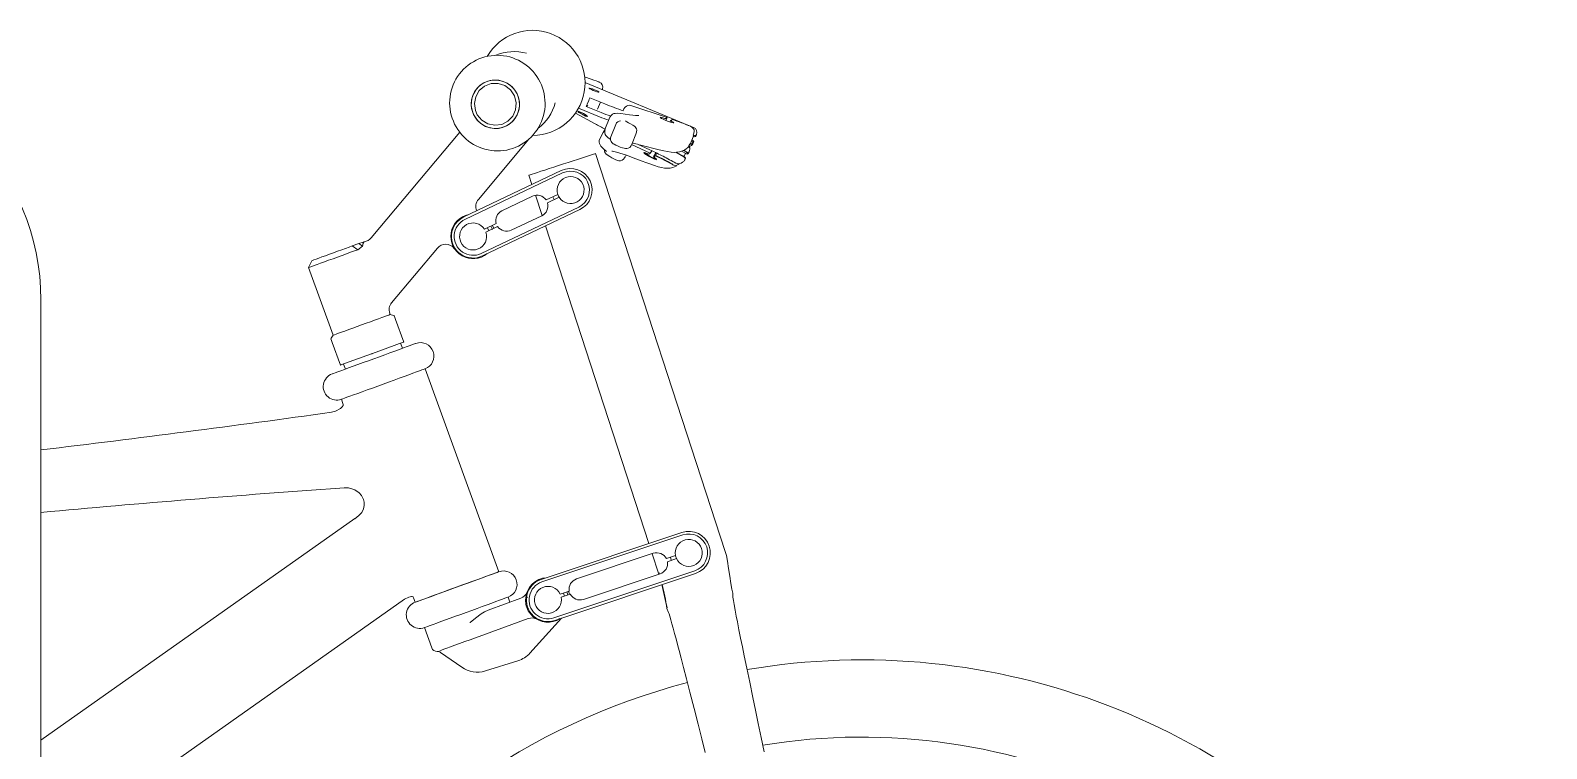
# Model space of a CAD drawing. Header units: inches. Extents: x -27 to 495, y -3 to 144.
# Drawn here: x 351.54 to 379.62, y 125.57 to 138.88 of the extents above; entities that cross this region are included whole.
import ezdxf

# ---------------------------------------------------------------- set-up
doc = ezdxf.new("R2010")
doc.units = ezdxf.units.IN
doc.layers.add('ZANO_R', color=7, linetype='Continuous', lineweight=0)

msp = doc.modelspace()

# ---------------------------------------------------------------- linework, layer by layer
at = {"layer": 'ZANO_R'}
for p, q in [((361.80217, 138.01944), (361.92412, 137.97606)), ((363.82228, 137.0815), (361.82345, 137.90692)), ((361.89842, 137.63032), (362.17655, 137.51892)), ((362.1296, 137.78049), (362.13476, 137.79499)), ((361.63094, 137.34603), (361.99668, 137.14808)), ((361.68756, 137.43608), (362.08156, 137.27826)), ((361.83389, 137.46879), (361.86349, 137.48588)), ((362.11202, 137.35738), (361.83389, 137.46879)), ((361.87894, 137.58357), (361.85129, 137.51434)), ((362.09611, 137.55114), (362.04422, 137.42124)), ((362.53219, 137.42707), (362.51928, 137.39477)), ((362.66006, 137.48891), (363.32981, 137.26468)), ((362.27217, 137.27183), (362.17999, 137.04107)), ((362.27464, 137.27085), (362.27497, 137.27216)), ((362.37957, 137.13866), (362.28739, 136.9079)), ((363.32981, 137.26468), (363.30458, 137.24894)), ((363.30826, 137.21073), (363.32981, 137.26468)), ((363.39632, 137.21058), (363.38484, 137.18185)), ((363.39682, 137.21114), (363.42854, 137.23094)), ((363.76329, 137.10315), (363.76866, 137.10095)), ((359.4913, 136.99222), (357.85096, 135.03734)), ((359.83589, 135.74993), (360.77181, 136.86532)), ((362.14901, 136.99028), (362.08386, 136.87009)), ((362.08602, 136.86893), (362.08643, 136.87041)), ((362.18249, 137.05221), (362.149, 136.99027)), ((362.18296, 137.04133), (362.18261, 137.04003)), ((362.28397, 136.90804), (362.28574, 136.89915)), ((362.66982, 136.75498), (362.762, 136.98574)), ((363.82379, 136.93651), (363.76363, 136.78592)), ((363.76541, 136.79037), (363.79317, 136.77897)), ((363.77923, 136.82498), (363.807, 136.81359)), ((363.79317, 136.77897), (363.807, 136.81359)), ((363.807, 136.81359), (363.82558, 136.82431)), ((363.81245, 136.79044), (363.82627, 136.82505)), ((363.81517, 136.94107), (363.82807, 136.97338)), ((363.81517, 136.94107), (363.81531, 136.94116)), ((363.81611, 136.91729), (363.84387, 136.90589)), ((363.84387, 136.90589), (363.8577, 136.9405)), ((363.86245, 136.91662), (363.84387, 136.90589)), ((363.85061, 136.93641), (363.8577, 136.9405)), ((363.86315, 136.91736), (363.86245, 136.91662)), ((363.86315, 136.91736), (363.87697, 136.95197)), ((364.40615, 129.2301), (362.00636, 136.59919)), ((362.54248, 136.51741), (362.55514, 136.54077)), ((362.55733, 136.5446), (362.5698, 136.56766)), ((362.6732, 136.76344), (363.01978, 136.60327)), ((362.79483, 136.76764), (363.01175, 136.6674)), ((363.01978, 136.60327), (362.99449, 136.58739)), ((363.04588, 136.65144), (363.01978, 136.60327)), ((363.02362, 136.60993), (363.02328, 136.60973)), ((363.02343, 136.61002), (363.02362, 136.60993)), ((363.04603, 136.65137), (363.02362, 136.60993)), ((363.12252, 136.6146), (363.08137, 136.53868)), ((363.08183, 136.53915), (363.11363, 136.55912)), ((363.11363, 136.55912), (363.13931, 136.6065)), ((363.59759, 136.56287), (363.49254, 136.62131)), ((363.59974, 136.56675), (363.5009, 136.62153)), ((363.59885, 136.64101), (363.6999, 136.58511)), ((363.6449, 136.65017), (363.63322, 136.65666)), ((363.64701, 136.65416), (363.63787, 136.65922)), ((363.64259, 136.54118), (363.67412, 136.59937)), ((363.6426, 136.54117), (363.67408, 136.59939)), ((363.65661, 136.48096), (363.67434, 136.51374)), ((363.6631, 136.67468), (363.69456, 136.69431)), ((363.6999, 136.58511), (363.71848, 136.59583)), ((363.71913, 136.59647), (363.73687, 136.6292)), ((363.7488, 136.77493), (363.73589, 136.74262)), ((363.73687, 136.6292), (363.73871, 136.63278)), ((363.73871, 136.63278), (363.73933, 136.63393)), ((363.74392, 136.72612), (363.74083, 136.72441)), ((363.74392, 136.72612), (363.76958, 136.74093)), ((363.74894, 136.77501), (363.7488, 136.77493)), ((363.78608, 136.77488), (363.79317, 136.77897)), ((359.5653, 135.4243), (361.37126, 136.28368)), ((361.39274, 136.23853), (359.58679, 135.37915)), ((363.43111, 136.39449), (363.4362, 136.39168)), ((363.46425, 136.43676), (363.49153, 136.42167)), ((363.53909, 136.3958), (363.53926, 136.3959)), ((363.59049, 136.42267), (363.61615, 136.43749)), ((363.65407, 136.47644), (363.65469, 136.47758)), ((363.65462, 136.47746), (363.65661, 136.48096)), ((360.77025, 136.19664), (360.82635, 136.02438)), ((360.27204, 135.53911), (360.8364, 135.80767)), ((360.89139, 135.82467), (361.01368, 135.44915)), ((361.30613, 135.84293), (361.088, 135.73913)), ((361.33191, 135.78875), (361.11378, 135.68495)), ((361.21536, 135.79974), (361.24114, 135.74556)), ((359.88757, 134.74707), (361.69352, 135.60645)), ((361.71501, 135.5613), (359.90906, 134.70192)), ((361.00827, 135.44648), (360.44391, 135.17792)), ((360.16653, 135.30064), (359.9484, 135.19684)), ((360.19231, 135.24647), (359.97418, 135.14266)), ((360.03083, 135.16999), (360.00517, 135.22386)), ((360.09661, 135.19393), (360.06861, 135.25405)), ((360.09578, 135.26698), (360.12156, 135.2128)), ((361.07616, 135.2573), (362.99132, 129.37637)), ((357.49806, 134.88664), (357.62068, 134.93127)), ((357.49806, 134.88664), (357.60044, 134.81749)), ((357.68798, 134.88482), (357.60044, 134.81749)), ((357.68798, 134.88482), (357.62068, 134.93127)), ((358.2284, 133.83419), (359.07791, 134.84661)), ((356.74813, 134.61369), (356.68836, 134.48552)), ((356.68836, 134.48552), (357.14463, 133.23193)), ((351.73302, 106.64165), (351.73302, 133.88574)), ((358.20178, 133.6167), (358.19389, 133.63838)), ((358.26569, 133.59973), (358.20178, 133.6167)), ((358.30129, 133.52605), (358.45408, 133.10625)), ((357.14463, 133.23193), (357.10578, 133.17671)), ((357.10797, 133.17519), (357.10799, 133.17516)), ((357.27947, 132.67873), (357.12667, 133.09852)), ((357.28886, 132.68214), (357.85738, 132.88907)), ((357.87617, 132.89591), (358.44469, 133.10283)), ((358.42955, 132.9909), (358.39535, 133.08487)), ((358.45408, 133.10625), (358.44469, 133.10283)), ((357.3382, 132.7001), (357.3724, 132.60613)), ((360.21532, 128.85207), (358.84723, 132.61084)), ((357.29674, 132.04651), (357.32605, 131.96599)), ((357.54751, 129.83555), (351.73302, 125.73553)), ((360.99659, 128.7106), (363.60513, 129.58124)), ((363.62096, 129.53381), (361.01241, 128.66317)), ((363.0756, 129.19365), (361.65276, 128.71876)), ((363.05325, 129.1862), (363.17066, 128.82567)), ((363.31698, 129.095), (363.48684, 129.15169)), ((363.33598, 129.03809), (363.50584, 129.09478)), ((361.23403, 127.99918), (363.84257, 128.86982)), ((363.8584, 128.82239), (361.24986, 127.95175)), ((361.77939, 128.33934), (363.20223, 128.81423)), ((363.17005, 128.82755), (363.17681, 128.80574)), ((363.18195, 128.83143), (363.18873, 128.80972)), ((358.63505, 128.36952), (358.66482, 128.28774)), ((360.01524, 128.14074), (360.61894, 128.36047)), ((360.42053, 128.28825), (360.38633, 128.38222)), ((360.70861, 128.32808), (360.71336, 128.37775)), ((360.74317, 128.37436), (360.71336, 128.37775)), ((361.34915, 128.43821), (361.51901, 128.4949)), ((361.36815, 128.3813), (361.53801, 128.43799)), ((364.54589, 128.45606), (364.54866, 128.4284)), ((351.73302, 123.59421), (358.46796, 128.34328)), ((360.71357, 128.25467), (360.70861, 128.32808)), ((360.80362, 128.06704), (360.76023, 128.12647)), ((363.35819, 128.09787), (363.3283, 128.1741)), ((358.83583, 127.81789), (358.97264, 127.44201)), ((360.75575, 127.98459), (359.78209, 127.63021)), ((361.37391, 127.99316), (360.79117, 127.34628)), ((360.83919, 128.03205), (360.80362, 128.06704)), ((360.83919, 128.03205), (360.84937, 128.04277)), ((359.5276, 127.08267), (359.13469, 127.35846)), ((360.56883, 127.2037), (359.96401, 127.01467))]:
    msp.add_line(p, q, dxfattribs=at)
at = {"layer": 'ZANO_R', "flags": 128}
for points in [[(360.51099, 137.77245), (360.55212, 137.70305), (360.58033, 137.62749), (360.59469, 137.5482), (360.59476, 137.46772), (360.58053, 137.38865), (360.55245, 137.31352), (360.51143, 137.24475), (360.45879, 137.18454), (360.39621, 137.13485), (360.32572, 137.09725), (360.24958, 137.07297), (360.17022, 137.06277), (360.09021, 137.067), (360.01212, 137.0855), (359.93845, 137.1177), (359.87157, 137.16255), (359.81364, 137.21861), (359.76651, 137.28407), (359.7317, 137.35685), (359.71033, 137.43459), (359.70309, 137.5148), (359.7102, 137.5949), (359.73144, 137.67231), (359.76613, 137.74455), (359.81315, 137.8093), (359.87099, 137.86447), (359.93779, 137.90829), (360.01141, 137.93936), (360.08947, 137.95667), (360.16947, 137.95966), (360.24884, 137.94825), (360.32503, 137.9228), (360.39559, 137.88412), (360.45825, 137.83346), (360.51099, 137.77245)], [(360.53572, 137.73418), (360.48935, 137.80019), (360.43206, 137.85691), (360.36569, 137.90253), (360.29239, 137.93557), (360.21451, 137.95498), (360.13455, 137.96013), (360.05507, 137.95086), (359.97864, 137.92746), (359.90772, 137.89069), (359.84457, 137.84173), (359.79124, 137.78215), (359.74942, 137.71387), (359.72048, 137.63908), (359.70534, 137.56018), (359.70448, 137.47972), (359.71794, 137.40027), (359.74527, 137.32439), (359.78561, 137.25453), (359.83765, 137.19291), (359.89973, 137.14154), (359.96984, 137.10205), (360.04574, 137.07571), (360.12498, 137.06338), (360.20502, 137.06545), (360.28329, 137.08185), (360.35726, 137.11206), (360.42457, 137.1551), (360.48305, 137.20959), (360.53081, 137.27378), (360.56633, 137.3456), (360.58847, 137.42276), (360.5965, 137.50276), (360.59018, 137.58304), (360.5697, 137.66101), (360.53572, 137.73418)], [(361.82342, 137.90685), (361.82248, 137.9073), (361.82054, 137.90768), (361.82037, 137.90753)], [(361.92412, 137.97606), (361.97215, 137.95897), (362.01403, 137.94408), (362.04649, 137.93253), (362.06703, 137.92522), (362.07406, 137.92272)], [(359.81534, 137.31827), (359.89842, 137.21753), (360.00985, 137.1499), (360.13697, 137.12267), (360.26669, 137.13941), (360.3816, 137.19775), (360.47164, 137.2923), (360.52439, 137.4102), (360.53565, 137.54072), (360.50293, 137.66794), (360.43117, 137.77632), (360.32651, 137.856), (360.20331, 137.89616), (360.07246, 137.89332), (359.95146, 137.84717), (359.85257, 137.76332), (359.7874, 137.65112), (359.76275, 137.52324), (359.78195, 137.39296), (359.81534, 137.31827)], [(362.06671, 137.73715), (362.05511, 137.73737), (362.03129, 137.7433), (361.99886, 137.75403), (361.96278, 137.76794), (361.92852, 137.78291), (361.90131, 137.79666), (361.88528, 137.80709), (361.88289, 137.81261), (361.89448, 137.8124), (361.91831, 137.80647), (361.95073, 137.79573), (361.98682, 137.78182), (362.02107, 137.76686), (362.04829, 137.75311), (362.06431, 137.74268), (362.06671, 137.73715)], [(361.85432, 137.28404), (361.84309, 137.28505), (361.82033, 137.29324), (361.78949, 137.30735), (361.75527, 137.32525), (361.72288, 137.34421), (361.69725, 137.36133), (361.68229, 137.37402), (361.68026, 137.38034), (361.69149, 137.37933), (361.71425, 137.37115), (361.74509, 137.35703), (361.77931, 137.33913), (361.8117, 137.32018), (361.83733, 137.30305), (361.85229, 137.29037), (361.85432, 137.28404)], [(362.8073, 137.30153), (362.80701, 137.30152), (362.79777, 137.30082), (362.77777, 137.30089), (362.74503, 137.30301), (362.69802, 137.30822), (362.63498, 137.31728), (362.55486, 137.32976), (362.47328, 137.34078), (362.40709, 137.34504), (362.36931, 137.3426), (362.34671, 137.33762), (362.32027, 137.32595), (362.29566, 137.30614), (362.27657, 137.27781), (362.27506, 137.27214)], [(362.53219, 137.42707), (362.54804, 137.45398), (362.55342, 137.46013)], [(362.76027, 136.98595), (362.76576, 136.99848), (362.76848, 137.03037), (362.76305, 137.05639), (362.75306, 137.07713), (362.74092, 137.09293), (362.72849, 137.10451), (362.71626, 137.11343), (362.69779, 137.1246), (362.65533, 137.14712), (362.61588, 137.16836), (362.58711, 137.18495), (362.56843, 137.19719), (362.55835, 137.20489), (362.55755, 137.20557)], [(363.26783, 137.25639), (363.23546, 137.26577), (363.21356, 137.26986), (363.20452, 137.26822), (363.20935, 137.26103), (363.22751, 137.24908), (363.25701, 137.23368), (363.29461, 137.21653), (363.33619, 137.19949), (363.37718, 137.18444), (363.41308, 137.17305), (363.43996, 137.16654), (363.45487, 137.16564), (363.45616, 137.17045), (363.4437, 137.18044), (363.41886, 137.19451)], [(363.39682, 137.21114), (363.39625, 137.21028), (363.39667, 137.20902), (363.39809, 137.20739), (363.40047, 137.2054), (363.40379, 137.20309), (363.408, 137.20047), (363.41304, 137.1976), (363.41886, 137.19451)], [(362.08663, 136.87033), (362.07492, 136.84036), (362.07308, 136.80869), (362.07853, 136.78169), (362.08855, 136.75852), (362.10277, 136.73662), (362.12509, 136.71092), (362.16231, 136.67579), (362.18673, 136.65303), (362.20003, 136.63979), (362.20568, 136.63352), (362.2056, 136.63368)], [(362.18287, 137.04135), (362.17479, 137.01099), (362.17657, 136.97961), (362.18498, 136.95389), (362.19722, 136.93279), (362.21289, 136.91395), (362.23561, 136.89323), (362.27409, 136.86489), (362.2815, 136.85958)], [(362.28842, 136.9082), (362.28093, 136.88286), (362.28166, 136.85311), (362.29341, 136.8203), (362.30486, 136.80394), (362.31803, 136.79089), (362.33096, 136.78126), (362.34814, 136.77103), (362.38142, 136.75448), (362.42198, 136.73663), (362.4506, 136.72518)], [(360.77025, 136.19664), (360.77684, 136.19879), (360.79646, 136.20517), (360.82869, 136.21567), (360.87285, 136.23005), (360.928, 136.24801), (360.99296, 136.26916), (361.06634, 136.29306), (361.14658, 136.31919), (361.23198, 136.347), (361.32071, 136.3759), (361.41088, 136.40526), (361.50057, 136.43447), (361.58786, 136.4629), (361.67091, 136.48994), (361.74793, 136.51503), (361.81728, 136.53761), (361.87749, 136.55722), (361.92728, 136.57343), (361.96558, 136.58591), (361.99157, 136.59437), (362.00471, 136.59865), (362.00636, 136.59919)], [(362.16901, 136.66955), (362.17004, 136.64598), (362.17888, 136.61993), (362.18938, 136.60298), (362.2013, 136.58948), (362.21456, 136.57789), (362.23623, 136.56231), (362.26972, 136.54131), (362.30923, 136.51875), (362.33324, 136.50613)], [(362.30646, 136.64188), (362.30696, 136.64186), (362.31653, 136.64122), (362.33672, 136.63827), (362.36891, 136.63151), (362.41581, 136.61896), (362.47067, 136.60194), (362.54014, 136.57835), (362.62636, 136.54727), (362.73528, 136.50658), (362.88523, 136.4501), (362.9165, 136.43869)], [(362.33324, 136.50613), (362.34496, 136.49997), (362.38101, 136.48298), (362.41559, 136.46982), (362.43779, 136.46496), (362.46997, 136.46559), (362.49981, 136.47565), (362.52524, 136.49445), (362.54127, 136.51739)], [(362.4506, 136.72518), (362.46417, 136.71975), (362.50305, 136.70592), (362.53792, 136.69571), (362.55918, 136.69175), (362.58292, 136.69126), (362.61217, 136.69803), (362.63818, 136.71294), (362.66005, 136.73681), (362.66809, 136.75519)], [(362.95928, 136.59814), (362.92842, 136.61073), (362.90742, 136.61675), (362.89858, 136.61552), (362.90287, 136.60719), (362.91982, 136.59266), (362.94757, 136.57354), (362.98308, 136.55192), (363.02245, 136.53018), (363.06136, 136.51069), (363.09554, 136.49561), (363.12123, 136.48657), (363.13563, 136.48458), (363.13714, 136.48986), (363.12561, 136.50182), (363.10229, 136.51915)], [(362.94356, 136.7278), (363.08269, 136.69148), (363.18403, 136.66635), (363.26902, 136.6471), (363.33979, 136.63343), (363.40625, 136.62413), (363.46078, 136.62045), (363.51283, 136.62185), (363.56329, 136.62988), (363.59963, 136.64126), (363.63033, 136.65506), (363.65605, 136.66925), (363.66309, 136.67375)], [(363.08183, 136.53915), (363.08123, 136.53822), (363.08158, 136.5368), (363.08286, 136.53488), (363.08506, 136.53251), (363.08815, 136.52971), (363.09209, 136.52652), (363.09682, 136.52299), (363.10229, 136.51915)], [(363.71907, 136.71668), (363.72738, 136.71846), (363.74392, 136.72612)], [(362.9165, 136.43869), (363.00857, 136.40511), (363.0944, 136.37589), (363.16662, 136.35391), (363.22824, 136.33854), (363.28493, 136.32874), (363.33786, 136.32496), (363.39016, 136.32848), (363.43895, 136.34071), (363.46997, 136.35386), (363.49576, 136.36764), (363.50678, 136.37463)], [(363.54013, 136.4016), (363.54691, 136.40496), (363.5524, 136.40995)], [(361.30613, 135.84293), (361.32015, 135.80944), (361.33191, 135.78875)], [(357.60044, 134.81749), (357.53807, 134.79479), (357.46762, 134.76914), (357.39086, 134.74121), (357.30972, 134.71167), (357.22624, 134.68129), (357.14253, 134.65082), (357.0607, 134.62104), (356.98279, 134.59268), (356.91078, 134.56647), (356.84648, 134.54307), (356.79151, 134.52306), (356.74725, 134.50695), (356.71481, 134.49514), (356.69501, 134.48794), (356.68836, 134.48552)], [(356.74813, 134.61369), (356.74982, 134.6143), (356.76327, 134.6192), (356.78975, 134.62884), (356.82844, 134.64292), (356.87814, 134.66101), (356.9373, 134.68254), (357.00409, 134.70685), (357.07642, 134.73318), (357.15206, 134.76071), (357.22865, 134.78859), (357.30382, 134.81594), (357.37522, 134.84193), (357.44065, 134.86574), (357.49806, 134.88664)], [(357.62068, 134.93127), (357.63909, 134.93797), (357.68144, 134.95339), (357.69978, 134.96006), (357.69978, 134.96006)], [(357.7212, 134.96521), (357.72128, 134.96528), (357.72052, 134.96467), (357.71808, 134.96261), (357.71418, 134.95875), (357.70972, 134.95321), (357.70538, 134.9461), (357.70272, 134.94029), (357.69957, 134.93177), (357.69863, 134.92859), (357.69745, 134.92382), (357.69596, 134.91725), (357.6957, 134.91596), (357.69325, 134.90386), (357.68798, 134.88482)], [(357.72128, 134.96528), (357.71053, 134.96267), (357.69978, 134.96006)], [(357.14463, 133.23193), (357.15114, 133.23429), (357.1705, 133.24134), (357.20224, 133.25289), (357.24558, 133.26867), (357.29945, 133.28827), (357.36252, 133.31123), (357.43324, 133.33697), (357.50987, 133.36486), (357.59052, 133.39422), (357.67321, 133.42431), (357.75589, 133.45441), (357.83655, 133.48376), (357.91318, 133.51165), (357.9839, 133.53739), (358.04697, 133.56035), (358.10084, 133.57996), (358.14417, 133.59573), (358.17591, 133.60728), (358.19528, 133.61433), (358.20178, 133.6167)], [(358.26554, 133.59917), (358.26537, 133.59969), (358.26544, 133.59948)], [(358.27903, 133.58721), (358.28016, 133.58411), (358.28775, 133.56326), (358.30129, 133.52605)], [(357.12667, 133.09852), (357.1133, 133.13528), (357.10554, 133.15659), (357.10539, 133.15699)], [(357.12573, 132.51635), (357.13236, 132.51877), (357.15215, 132.52597), (357.18474, 132.53783), (357.22959, 132.55415), (357.28593, 132.57466), (357.3528, 132.599), (357.42904, 132.62674), (357.51335, 132.65743), (357.6043, 132.69054), (357.70033, 132.72549), (357.79979, 132.76169), (357.90098, 132.79852), (358.00217, 132.83535), (358.10163, 132.87155), (358.19765, 132.9065), (358.2886, 132.9396), (358.37292, 132.97029), (358.44916, 132.99804), (358.51602, 133.02238), (358.57236, 133.04288), (358.61721, 133.05921), (358.64981, 133.07107), (358.66959, 133.07827), (358.67622, 133.08069)], [(357.87617, 132.89591), (357.87397, 132.8951), (357.87164, 132.89426), (357.86923, 132.89338), (357.86678, 132.89249), (357.86432, 132.89159), (357.86191, 132.89072), (357.85958, 132.88987), (357.85738, 132.88907)], [(357.28886, 132.68214), (357.28682, 132.6814), (357.28497, 132.68073), (357.28335, 132.68014), (357.28199, 132.67964), (357.2809, 132.67925), (357.28011, 132.67896), (357.27963, 132.67878), (357.27947, 132.67873)], [(357.29674, 132.04651), (357.30337, 132.04892), (357.32316, 132.05612), (357.35575, 132.06798), (357.4006, 132.08431), (357.45694, 132.10481), (357.52381, 132.12915), (357.60005, 132.1569), (357.68436, 132.18759), (357.77531, 132.22069), (357.87134, 132.25564), (357.9708, 132.29184), (358.07199, 132.32867), (358.17318, 132.3655), (358.27264, 132.4017), (358.36866, 132.43665), (358.45961, 132.46975), (358.54393, 132.50044), (358.62017, 132.52819), (358.68703, 132.55253), (358.74337, 132.57304), (358.78822, 132.58936), (358.82082, 132.60122), (358.8406, 132.60842), (358.84723, 132.61084)], [(358.84723, 132.61084), (358.8406, 132.60842), (358.82082, 132.60122), (358.78822, 132.58936), (358.74337, 132.57304), (358.68703, 132.55253), (358.62017, 132.52819), (358.54393, 132.50044), (358.45961, 132.46975), (358.36866, 132.43665), (358.27264, 132.4017), (358.17318, 132.3655), (358.07199, 132.32867), (357.9708, 132.29184), (357.87134, 132.25564), (357.77531, 132.22069), (357.68436, 132.18759), (357.60005, 132.1569), (357.52381, 132.12915), (357.45694, 132.10481), (357.4006, 132.08431), (357.35575, 132.06798), (357.32316, 132.05612), (357.30337, 132.04892), (357.29674, 132.04651), (357.29674, 132.04651)], [(357.32557, 131.9673), (357.33038, 131.94992), (357.33045, 131.94011), (357.3278, 131.92934), (357.31199, 131.90478), (357.28094, 131.87728), (357.19002, 131.8266), (357.11367, 131.80539)], [(357.26608, 130.40339), (357.35096, 130.40776), (357.42676, 130.40414), (357.4922, 130.39094), (357.54678, 130.36985), (357.62504, 130.31581), (357.67001, 130.26291), (357.7063, 130.18997), (357.71865, 130.13935), (357.72107, 130.08065), (357.70835, 130.01684), (357.6757, 129.95234), (357.62067, 129.89147), (357.54638, 129.83476)], [(364.40615, 129.2301), (364.42942, 129.15124), (364.45101, 129.04634), (364.47082, 128.91446), (364.48966, 128.7719), (364.50931, 128.63531), (364.52878, 128.53049), (364.54589, 128.45606)], [(363.39149, 129.11987), (363.40053, 129.08876), (363.41049, 129.06296)], [(363.48684, 129.15169), (363.48821, 129.14541), (363.50584, 129.09478)], [(358.66482, 128.28774), (358.67145, 128.29015), (358.69124, 128.29735), (358.72383, 128.30921), (358.76869, 128.32554), (358.82502, 128.34604), (358.89189, 128.37038), (358.96813, 128.39813), (359.05245, 128.42882), (359.14339, 128.46192), (359.23942, 128.49687), (359.33888, 128.53307), (359.44007, 128.5699), (359.54126, 128.60673), (359.64072, 128.64293), (359.73674, 128.67788), (359.82769, 128.71098), (359.91201, 128.74167), (359.98825, 128.76942), (360.05511, 128.79376), (360.11145, 128.81426), (360.1563, 128.83059), (360.1889, 128.84245), (360.20868, 128.84965), (360.21532, 128.85207)], [(360.21532, 128.85207), (360.21483, 128.85189), (360.20463, 128.84818), (360.18135, 128.83971), (360.14539, 128.82662), (360.09736, 128.80914), (360.03808, 128.78756), (359.96857, 128.76226), (359.89001, 128.73367), (359.80376, 128.70227), (359.71128, 128.66862), (359.61417, 128.63327), (359.51407, 128.59684), (359.41271, 128.55995), (359.31182, 128.52322), (359.21312, 128.4873), (359.11831, 128.45279), (359.029, 128.42028), (358.94672, 128.39034), (358.87288, 128.36346), (358.80875, 128.34012), (358.75543, 128.32071), (358.71381, 128.30557), (358.68462, 128.29494), (358.66836, 128.28902), (358.66482, 128.28774)], [(363.17005, 128.82755), (363.18192, 128.83142), (363.18193, 128.83142)], [(358.46794, 128.34327), (358.54901, 128.38263), (358.59615, 128.39187), (358.60987, 128.39129), (358.62163, 128.3877), (358.62629, 128.38451), (358.62999, 128.38034), (358.63506, 128.36951)], [(360.38633, 128.38222), (360.37969, 128.37981), (360.35991, 128.37261), (360.32731, 128.36074), (360.28246, 128.34442), (360.22612, 128.32391), (360.15926, 128.29958), (360.08302, 128.27183), (359.9987, 128.24114), (359.90775, 128.20804), (359.81173, 128.17309), (359.71227, 128.13688), (359.61108, 128.10006), (359.50989, 128.06323), (359.41043, 128.02702), (359.3144, 127.99208), (359.22346, 127.95897), (359.13914, 127.92828), (359.0629, 127.90053), (358.99603, 127.8762), (358.9397, 127.85569), (358.89484, 127.83937), (358.86225, 127.8275), (358.84246, 127.8203), (358.83583, 127.81789)], [(361.42778, 128.4012), (361.41688, 128.43806), (361.40878, 128.45811)], [(361.49443, 128.42345), (361.48266, 128.462), (361.47543, 128.48036)], [(361.50397, 128.48988), (361.52221, 128.4359), (361.52297, 128.43297)], [(365.12937, 125.51743), (365.07418, 125.78195), (365.01994, 126.04216), (364.96849, 126.28916), (364.91992, 126.5224), (364.86013, 126.80981), (364.80697, 127.06591), (364.75965, 127.29479), (364.72552, 127.46132), (364.6928, 127.6226), (364.66194, 127.77683), (364.6331, 127.92332), (364.61273, 128.02863), (364.59177, 128.1399), (364.57233, 128.24828), (364.55987, 128.32145), (364.55067, 128.38168), (364.54809, 128.42176), (364.54948, 128.43792)], [(359.67948, 127.91212), (359.68037, 127.91284), (359.78043, 127.99337), (359.88395, 128.06964), (359.94823, 128.10946), (360.01524, 128.14074)], [(363.35412, 128.0984), (363.35481, 128.10026), (363.36593, 128.07509), (363.38055, 128.02801), (363.39942, 127.96357), (363.42125, 127.88697), (363.4439, 127.80529), (363.46941, 127.71137), (363.49148, 127.62906), (363.51045, 127.55778), (363.53123, 127.47916), (363.55456, 127.39043), (363.59039, 127.25321), (363.63512, 127.08071), (363.68943, 126.87005), (363.75371, 126.61948), (363.83019, 126.32029), (363.90471, 126.02831), (363.97401, 125.75666), (364.03795, 125.50589)], [(359.78209, 127.63021), (359.68109, 127.59345), (359.58233, 127.5575), (359.48798, 127.52316), (359.40013, 127.49119), (359.32072, 127.46228), (359.25151, 127.43709), (359.19402, 127.41617), (359.14953, 127.39997), (359.11901, 127.38887)]]:
    msp.add_lwpolyline(points, dxfattribs=at)
at = {"layer": 'ZANO_R'}
for centre, radius, start, end in [((360.8379, 137.90827), 0.97275, 270.271755, 149.710723), ((360.4989, 137.59925), 0.88801, 75.003969, 112.738622), ((347.40231, 133.88574), 4.33071, 0, 180), ((360.18434, 137.53736), 0.88115, 29.659335, 210.340724), ((360.18958, 137.52829), 0.88115, 209.659735, 30.340325), ((362.04054, 137.8285), 0.1, 340.417514, 70.417514), ((360.40435, 137.76855), 0.88391, 307.239756, 344.918003), ((361.99278, 137.74838), 0.48001, 229.979601, 253.11827), ((364.73527, 143.90388), 7.05252, 248.163496, 249.674877), ((364.60814, 143.56701), 6.5186, 248.097808, 251.367239), ((362.62936, 137.39067), 0.10292, 72.64726, 137.554004), ((364.39714, 141.57205), 5.03326, 241.515714, 243.916611), ((363.94202, 141.89601), 4.97845, 248.055753, 250.12075), ((362.47725, 137.10293), 0.10314, 93.752405, 159.557125), ((363.30344, 137.33762), 0.08869, 246.327389, 270.735587), ((361.08186, 130.58108), 7.05177, 67.650904, 70.562501), ((363.73532, 137.00683), 0.09861, 340.167445, 55.698114), ((363.78411, 136.98907), 0.1, 338.224571, 67.561718), ((357.17485, 114.909), 22.56852, 75.190325, 75.866786), ((363.71958, 136.82754), 0.1, 300, 338.224571), ((363.77083, 136.78446), 0.06772, 36.051258, 74.349234), ((363.83559, 136.98523), 0.05107, 243.728267, 287.109123), ((363.34112, 137.14695), 0.68473, 230.754321, 252.355752), ((362.99883, 136.66466), 0.07738, 239.268143, 266.785822), ((360.42483, 131.07886), 6.15824, 62.94111, 65.160655), ((360.29551, 130.73582), 6.46935, 61.008122, 64.175837), ((360.11425, 130.38797), 6.86885, 61.090848, 64.074272), ((360.12101, 130.42203), 6.88144, 60.932878, 63.17625), ((363.52924, 136.39025), 0.18566, 39.832684, 68.399803), ((363.52672, 136.38503), 0.19585, 41.086707, 68.109833), ((363.5887, 136.49707), 0.16309, 37.270858, 69.84135), ((363.57398, 136.47242), 0.19587, 41.088521, 68.10802), ((363.65169, 136.77494), 0.09019, 297.938213, 339.002609), ((363.65137, 136.68149), 0.1, 331.595798, 25.647289), ((363.77143, 136.83868), 0.06546, 246.357545, 282.939561), ((361.54313, 135.92249), 0.4, 295.447895, 115.447895), ((361.54313, 135.92249), 0.35, 295.447895, 115.447895), ((363.48395, 136.47946), 0.10011, 256.125428, 316.925801), ((363.54051, 136.50829), 0.09915, 240.689014, 300.274445), ((363.56615, 136.52409), 0.1, 300, 331.54315), ((361.54313, 135.92249), 0.25, 212.339998, 198.555792), ((359.97497, 135.62381), 0.18769, 137.798888, 206.706366), ((360.92234, 135.62708), 0.2, 34.074822, 115.447895), ((360.92234, 135.62708), 0.2, 295.447895, 16.820968), ((359.73718, 135.06311), 0.4125, 101.306785, 309.589005), ((359.73718, 135.06311), 0.4, 115.447895, 295.447895), ((359.73718, 135.06311), 0.35, 115.447895, 295.447895), ((360.35798, 135.35852), 0.2, 115.447895, 196.820968), ((359.73718, 135.06311), 0.25, 32.339998, 18.555792), ((360.35798, 135.35852), 0.2, 214.074822, 295.447895), ((357.70391, 135.14948), 0.18418, 275.360884, 322.772795), ((359.23125, 134.71846), 0.19961, 38.327773, 140.172802), ((358.36127, 133.71042), 0.18113, 137.048679, 203.298099), ((358.26025, 133.58033), 0.01999, 18.982061, 74.902801), ((357.12318, 133.16658), 0.02, 149.940112, 200.427866), ((358.76173, 132.84576), 0.25, 290, 110), ((357.21124, 132.28143), 0.25, 110, 290), ((317.60365, 415.80909), 286.7387, 276.8358956, 277.9200446), ((377.51721, -151.81087), 282.93977, 94.1043913, 95.2285973), ((363.73177, 129.20181), 0.4, 288.457144, 108.457144), ((363.73177, 129.20181), 0.35, 288.457144, 108.457144), ((363.13892, 129.00394), 0.2, 27.08407, 108.457144), ((363.73177, 129.20181), 0.25, 205.349246, 191.565041), ((363.13892, 129.00394), 0.2, 288.457144, 9.830217), ((360.30082, 128.61714), 0.25, 290, 110), ((361.12322, 128.33118), 0.4125, 94.316033, 173.517064), ((361.12322, 128.33118), 0.4, 108.457144, 288.457144), ((361.12322, 128.33118), 0.35, 108.457144, 288.457144), ((361.71607, 128.52905), 0.2, 108.457144, 189.830217), ((360.55054, 128.54841), 0.2, 290, 339.227195), ((361.12322, 128.33118), 0.25, 25.349246, 11.565041), ((361.71607, 128.52905), 0.2, 207.08407, 288.457144), ((350.31552, 125.53258), 13.27822, 11.475185, 13.414893), ((354.63699, 126.64818), 8.82674, 10.007356, 12.884903), ((358.75033, 128.05281), 0.25, 110, 290), ((361.12322, 128.33118), 0.41673, 190.579176, 209.420824), ((360.82416, 127.79665), 0.2, 60.772805, 110), ((361.12322, 128.33118), 0.4125, 226.482936, 302.598254), ((359.06661, 127.47621), 0.1, 200, 273.142794), ((359.07739, 127.2765), 0.1, 54.933366, 93.058934), ((359.07715, 127.27645), 0.10019, 54.94516, 68.162895), ((360.41968, 127.68093), 0.5, 287.35545, 317.985886), ((359.81486, 127.49191), 0.5, 234.933366, 287.35545), ((366.94119, 114.53929), 12.68111, 275.527481, 99.663823), ((366.94119, 114.53929), 12.68111, 104.775314, 264.472875), ((366.94119, 114.53929), 11.25, 180, 99.397302)]:
    msp.add_arc(centre, radius, start, end, dxfattribs=at)
for centre, major_axis, ratio, start_param, end_param in [((361.89708, 137.59404), (0.05697, 0.13876), 0.08584546, 1.34166481, 1.68150172), ((361.86942, 137.52481), (0.05697, 0.13876), 0.08584546, 1.68150172, 2.02133863), ((363.73178, 137.00865), (-0.05008, 0.08656), 0.99026385, 5.1167802, 5.37392038), ((363.48351, 136.47898), (-0.05007, 0.08656), 0.9902601, 2.11618622, 2.3733264)]:
    msp.add_ellipse(centre, major_axis=major_axis, ratio=ratio, start_param=start_param, end_param=end_param, dxfattribs=at)

doc.saveas('drawing.dxf')
